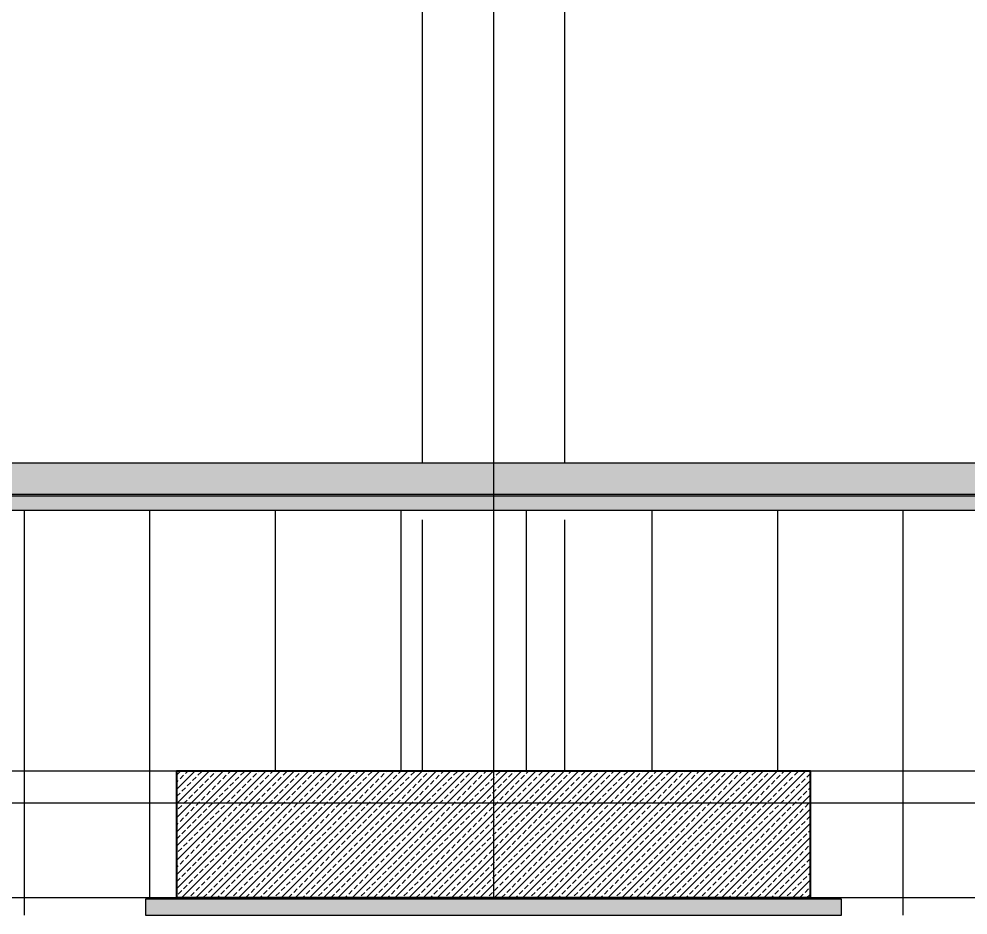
# Model space of a CAD drawing. Header units: centimetres. Extents: x 26200 to 152500, y -600 to 9300.
# Drawn here: x 130665 to 131265, y 914 to 1481 of the extents above; entities that cross this region are included whole.
import ezdxf

# ---------------------------------------------------------------- set-up
doc = ezdxf.new("R2010")
doc.units = ezdxf.units.CM
doc.layers.add('ROTAS-MIMARI-KESIT', color=8, linetype='Continuous')

msp = doc.modelspace()

# ---------------------------------------------------------------- hatches: boundary and pattern name
at = {"layer": 'ROTAS-MIMARI-KESIT'}
h = msp.add_hatch(dxfattribs=at)
h.set_pattern_fill('ANSI33', color=256, style=0)
h.set_pattern_definition([(45, (84445.261, 23206.629), (-4.49012806, 4.49012806), []), (45, (84449.7513, 23206.629), (-4.49012806, 4.49012806), [3.175, -1.5875])])
h.paths.add_polyline_path([(145009.7, 1180.39), (145009.7, 1200.39), (129119.7, 1200.39), (129119.7, 1180.39)])
h.paths.add_polyline_path([(145009.7, 1200.39), (145009.7, 1180.39), (146908.2, 1180.39), (146908.2, 1200.39)])
h = msp.add_hatch(dxfattribs=at)
h.set_pattern_fill('AR-CONC', color=256, scale=0.1, style=0)
h.set_pattern_definition([(50, (-3729.7674, 2354.189), (1.82184669, -0.159390855), [0.1905, -2.0955]), (355, (-3729.7674, 2354.189), (-0.352434214, 1.910568452), [0.1524, -1.676405842]), (100.4514447, (-3729.6156, 2354.1757), (1.46941247, 1.75117752), [0.161900088, -1.780902446]), (46.1842, (-3729.7674, 2354.697), (2.71079041, -0.42042328), [0.28575, -3.14325]), (96.6355576, (-3729.5415, 2354.662), (2.37404134, 2.474261246), [0.24285023, -2.67135608]), (351.1841512, (-3729.7674, 2354.697), (2.37404134, 2.474261246), [0.22859967, -2.51459732]), (21, (-3729.5134, 2354.57), (1.516143913, -1.022651982), [0.1905, -2.0955]), (326, (-3729.5134, 2354.57), (0.618020284, 1.841879661), [0.1524, -1.6764]), (71.451445, (-3729.387, 2354.4848), (2.134164193, 0.819227689), [0.161900088, -1.780899376]), (37.5, (-3729.7674, 2354.189), (0.0308860325, 0.8455503887), [0, -1.65608, 0, -1.7018, 0, -1.68275]), (7.5, (-3729.7674, 2354.189), (0.668196625, 1.001805748), [0, -0.97028, 0, -1.61798, 0, -0.64135]), (327.5, (-3730.33384, 2354.189), (1.3559059517, -0.05728744), [0, -0.635, 0, -1.9812, 0, -2.6289]), (317.5, (-3730.5878, 2354.189), (1.481291814, 0.25426491), [0, -0.8255, 0, -1.31572, 0, -1.8669])])
h.paths.add_polyline_path([(146882.7, 1180.39), (129119.7, 1180.39), (129119.7, 1170.39), (146882.7, 1170.39)])
h = msp.add_hatch(dxfattribs=at)
h.set_pattern_fill('LINE', color=256, scale=5, angle=45, style=0)
h.set_pattern_definition([(90, (279099.306, 394723.31), (-79.375, 0), [])])
h.paths.add_polyline_path([(127350.7, 1006.39), (127350.7, 1160.39), (129104.7, 1160.39), (129104.7, 1170.39), (144988.7, 1170.39), (144999.7, 1170.39), (146882.7, 1170.39), (146882.7, 924.39), (146868.2, 924.39), (146868.2, 914.39), (145584.7, 914.39), (145584.7, 924.39), (145565.2, 924.89), (145565.2, 1005.89), (145164.2, 1005.89), (145164.2, 924.39), (145144.7, 924.39), (145144.7, 914.39), (143784.7, 914.39), (143784.7, 924.39), (143765.2, 924.39), (143765.2, 1005.89), (143364.2, 1005.89), (143364.2, 924.39), (143344.7, 924.39), (143344.7, 914.39), (141984.7, 914.39), (141984.7, 924.39), (141965.2, 924.39), (141965.2, 1005.89), (141564.2, 1005.89), (141564.2, 924.39), (141544.7, 924.39), (141544.7, 914.39), (140184.7, 914.39), (140184.7, 924.39), (140165.2, 924.39), (140165.2, 1005.89), (139764.2, 1005.89), (139764.2, 924.39), (139744.7, 924.39), (139744.7, 914.39), (138384.7, 914.39), (138384.7, 924.39), (138365.2, 924.39), (138365.2, 1005.89), (137864.2, 1005.89), (137864.2, 924.39), (137844.7, 924.39), (137844.7, 914.39), (136584.7, 914.39), (136584.7, 924.39), (136565.2, 924.39), (136565.2, 1005.89), (136164.2, 1005.89), (136164.2, 924.39), (136144.7, 924.39), (136144.7, 914.39), (134784.7, 914.39), (134784.7, 924.39), (134765.2, 924.39), (134765.2, 1005.89), (134364.2, 1005.89), (134364.2, 924.39), (134344.7, 924.39), (134344.7, 914.39), (132984.7, 914.39), (132984.7, 924.39), (132965.2, 924.39), (132965.2, 1005.89), (132564.2, 1005.89), (132564.2, 924.39), (132544.7, 924.39), (132544.7, 914.39), (131184.7, 914.39), (131184.7, 924.39), (131165.2, 924.39), (131165.2, 1005.89), (130764.2, 1005.89), (130764.2, 924.39), (130744.7, 924.39), (130744.7, 914.39), (129379.7, 914.39), (129379.7, 924.39), (129365.2, 924.39), (129365.7, 1006.39)])
h = msp.add_hatch(dxfattribs=at)
h.set_pattern_fill('ANSI33', color=256, style=0, pattern_type=2)
h.set_pattern_definition([(45, (84445.261, 23427.608), (-4.49012806, 4.49012806), []), (45, (84449.7513, 23427.608), (-4.49012806, 4.49012806), [3.175, -1.5875])])
h.paths.add_polyline_path([(130764.7, 1005.39), (131164.7, 1005.39), (131164.7, 925.39), (130764.7, 925.39)], flags=0)
h = msp.add_hatch(dxfattribs=at)
h.set_pattern_fill('AR-CONC', color=256, scale=0.1, style=0)
h.set_pattern_definition([(50, (8444.5261, 2320.6629), (1.82184669, -0.159390855), [0.1905, -2.0955]), (355, (8444.5261, 2320.6629), (-0.352434214, 1.910568452), [0.1524, -1.676405842]), (100.4514447, (8444.678, 2320.6496), (1.46941247, 1.75117752), [0.161900088, -1.780902446]), (46.1842, (8444.5261, 2321.1709), (2.71079041, -0.42042328), [0.28575, -3.14325]), (96.6355576, (8444.752, 2321.1358), (2.37404134, 2.474261246), [0.24285023, -2.67135608]), (351.1841512, (8444.526, 2321.171), (2.37404134, 2.474261246), [0.22859967, -2.51459732]), (21, (8444.7801, 2321.0439), (1.516143913, -1.022651982), [0.1905, -2.0955]), (326, (8444.7801, 2321.0439), (0.618020284, 1.84187966), [0.1524, -1.6764]), (71.451445, (8444.9065, 2320.9587), (2.134164193, 0.81922769), [0.161900088, -1.780899376]), (37.5, (8444.5261, 2320.6629), (0.0308860325, 0.8455503887), [0, -1.65608, 0, -1.7018, 0, -1.68275]), (7.5, (8444.5261, 2320.6629), (0.668196625, 1.001805748), [0, -0.97028, 0, -1.61798, 0, -0.64135]), (327.5, (8443.9597, 2320.6629), (1.3559059517, -0.05728744), [0, -0.635, 0, -1.9812, 0, -2.6289]), (317.5, (8443.7057, 2320.6629), (1.481291814, 0.25426491), [0, -0.8255, 0, -1.31572, 0, -1.8669])])
h.paths.add_polyline_path([(131184.7, 924.39), (130744.7, 924.39), (130744.7, 914.39), (131184.7, 914.39)])

# ---------------------------------------------------------------- linework, layer by layer
for p, q in [((139849.7, 1179.39), (129119.7, 1179.39)), ((129119.7, 1170.39), (146882.7, 1170.39))]:
    msp.add_line(p, q, dxfattribs=at)
for points in [[(130964.7, 2658.48), (130964.7, 925.39)], [(130919.7, 1800.39), (130919.7, 1200.39)], [(131009.7, 1200.39), (131009.7, 1800.39)], [(145009.7, 1180.39), (129119.7, 1180.39), (129119.7, 1200.39), (145009.7, 1200.39)], [(130919.7, 1164.39), (130919.7, 1005.39)], [(131009.7, 1005.39), (131009.7, 1164.39)], [(130764.7, 1005.39), (129374.2, 1005.39)], [(132564.7, 1005.39), (131164.7, 1005.39)], [(129374.2, 925.39), (130764.7, 925.39)], [(131164.7, 925.39), (132564.7, 925.39)]]:
    msp.add_lwpolyline(points, dxfattribs=at)
at = {"layer": 'ROTAS-MIMARI-KESIT', "ltscale": 2}
msp.add_lwpolyline([(126578.74, 1045.39), (127903.03, 985.39), (144668.53, 985.39), (150022.64, 1025.39)], dxfattribs=at)
at = {"layer": 'ROTAS-MIMARI-KESIT'}
for points in [[(130764.2, 1005.89), (131165.2, 1005.89), (131165.2, 924.89), (130764.2, 924.89)], [(130764.7, 1005.39), (131164.7, 1005.39), (131164.7, 925.39), (130764.7, 925.39)], [(131184.7, 924.39), (130744.7, 924.39), (130744.7, 914.39), (131184.7, 914.39)]]:
    msp.add_lwpolyline(points, close=True, dxfattribs=at)

doc.saveas('drawing.dxf')
